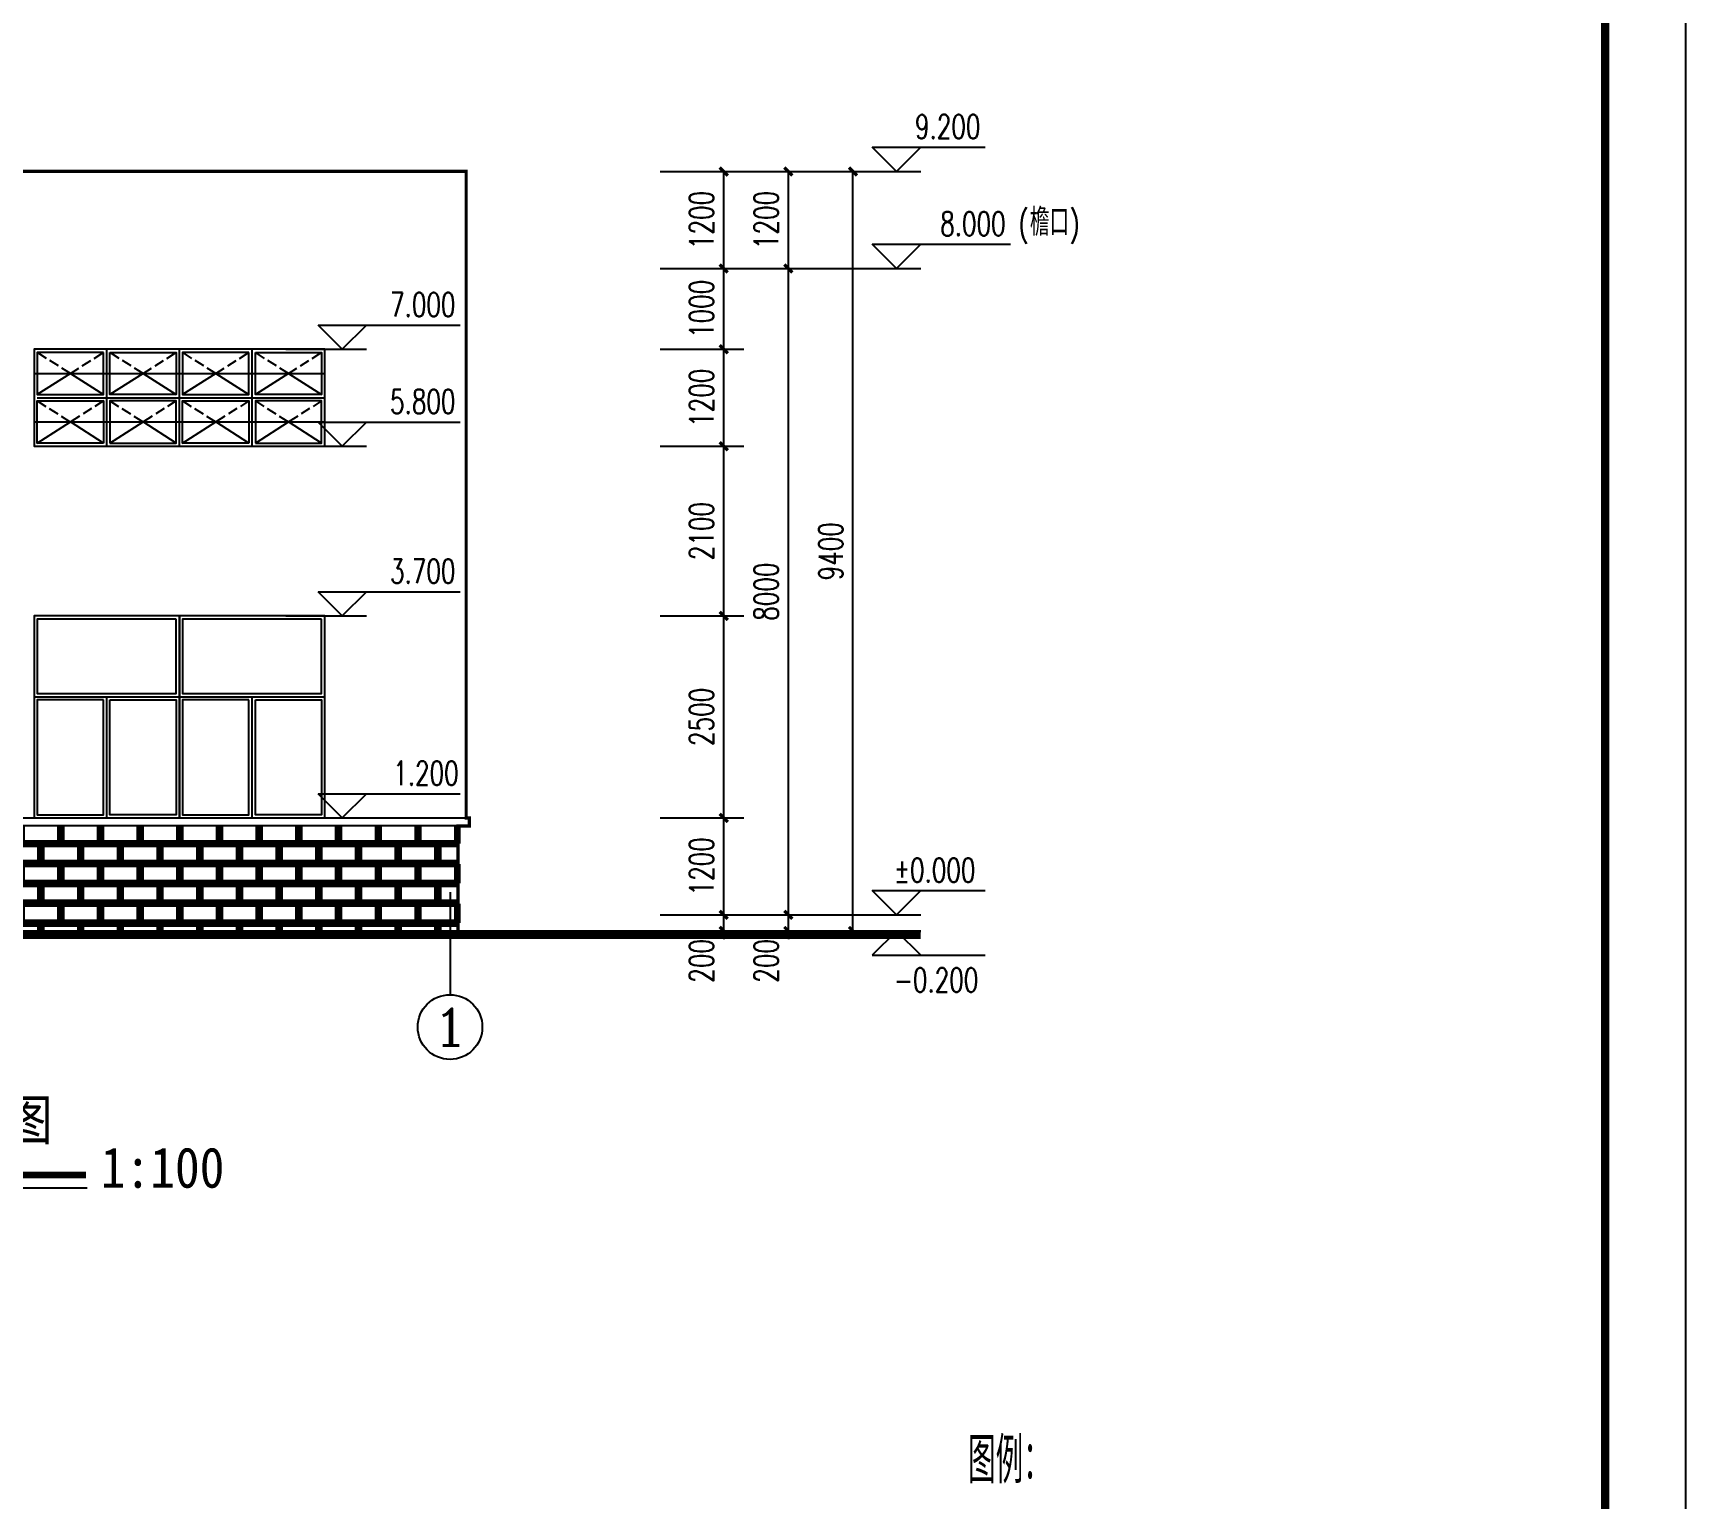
# Model space of a CAD drawing. Extents: x 4554681 to 4680693, y -485691 to -238770.
# Drawn here: x 4651891 to 4672355, y -468271 to -450128 of the extents above; entities that cross this region are included whole.
import ezdxf
from ezdxf.enums import TextEntityAlignment as Align

# ---------------------------------------------------------------- set-up
doc = ezdxf.new("R2010")
doc.units = 0
doc.header["$LTSCALE"] = 1000
doc.header["$MEASUREMENT"] = 0
doc.linetypes.add('DASH', pattern=[0.35, 0.25, -0.1])
doc.layers.get('0').update_dxf_attribs({"linetype": 'CONTINUOUS'})
doc.layers.get('Defpoints').update_dxf_attribs({"linetype": 'CONTINUOUS'})
doc.layers.add('_0', color=7, linetype='CONTINUOUS', lineweight=25)
for name, color, linetype in [('AXIS', 3, 'CONTINUOUS'), ('AXIS_TEXT', 7, 'CONTINUOUS'), ('DIM_ELEV', 3, 'CONTINUOUS'), ('PUB_DIM', 3, 'CONTINUOUS'), ('PUB_HATCH', 8, 'CONTINUOUS'), ('PUB_TEXT', 7, 'CONTINUOUS'), ('PUB_TITLE', 4, 'CONTINUOUS'), ('WINDOW', 4, 'CONTINUOUS'), ('图名', 15, 'CONTINUOUS'), ('填充', 251, 'CONTINUOUS')]:
    doc.layers.add(name, color=color, linetype=linetype)
doc.styles.add('_TCH_AXIS', font='COMPLEX', dxfattribs={"bigfont": 'GBCBIG'})
doc.styles.add('_TCH_DIM', font='SIMPLEX', dxfattribs={"bigfont": 'GBCBIG'})
doc.styles.add('_TCH_DIM_T3', font='SIMPLEX', dxfattribs={"width": 0.705882, "bigfont": 'GBCBIG'})
doc.styles.add('STYLE-黑体', font='simhei.ttf')
doc.styles.add('宋体', font='', dxfattribs={"width": 0.7})
doc.styles.get('宋体').set_extended_font_data('SimSun')
doc.dimstyles.new('_TCH_ARCH&&100', dxfattribs={"dimtxt": 297.5, "dimasz": 100, "dimexe": 250, "dimexo": 300, "dimgap": 126.25, "dimtad": 1, "dimdec": 0, "dimzin": 0, "dimdsep": 46, "dimtxsty": '_TCH_DIM_T3', "dimblk": 'ARCHTICK', "dimcen": 0.09, "dimclrt": 7, "dimazin": 2, "dimtfac": 1, "dimtdec": 0, "dimtix": 1, "dimtmove": 2, "dimatfit": 3, "dimfxl": 0, "dimtolj": 1, "dimtzin": 0, "dimarcsym": 0})

# ---------------------------------------------------------------- blocks, each defined once
blk = doc.blocks.new('_ArchTick')
at = {"color": 0, "linetype": 'ByBlock', "const_width": 0.4}
blk.add_lwpolyline([(-0.5, -0.5), (0.5, 0.5)], dxfattribs=at)
blk = doc.blocks.new('*D157')
at = {"layer": 'Defpoints', "color": 0}
for p in [(4659355, -451842), (4660442, -451842), (4659355, -453042)]:
    blk.add_point(p, dxfattribs=at)
at = {"layer": 'PUB_DIM', "color": 0, "lineweight": -2}
for p, q in [((4659655, -451842), (4660692, -451842)), ((4660442, -453042), (4660442, -451842)), ((4659655, -453042), (4660692, -453042))]:
    blk.add_line(p, q, dxfattribs=at)
at = {"layer": 'PUB_DIM', "color": 0, "lineweight": -2, "xscale": 100, "yscale": 100, "zscale": 100}
for p, rotation in [((4660442, -451842), 90), ((4660442, -453042), 270)]:
    blk.add_blockref('_ArchTick', p, dxfattribs=dict(at, rotation=rotation))
at = {"layer": 'PUB_DIM', "color": 7, "insert": (4660167, -452442), "char_height": 297.5, "attachment_point": 5, "rotation": 90, "style": '_TCH_DIM_T3'}
blk.add_mtext('\\A1;1200', dxfattribs=at)
blk = doc.blocks.new('*D158')
at = {"layer": 'Defpoints', "color": 0}
for p in [(4659355, -453042), (4660442, -453042), (4659355, -454042)]:
    blk.add_point(p, dxfattribs=at)
at = {"layer": 'PUB_DIM', "color": 0, "lineweight": -2}
for p, q in [((4659655, -453042), (4660692, -453042)), ((4660442, -454042), (4660442, -453042)), ((4659655, -454042), (4660692, -454042))]:
    blk.add_line(p, q, dxfattribs=at)
at = {"layer": 'PUB_DIM', "color": 0, "lineweight": -2, "xscale": 100, "yscale": 100, "zscale": 100}
for p, rotation in [((4660442, -453042), 90), ((4660442, -454042), 270)]:
    blk.add_blockref('_ArchTick', p, dxfattribs=dict(at, rotation=rotation))
at = {"layer": 'PUB_DIM', "color": 7, "insert": (4660167, -453542), "char_height": 297.5, "attachment_point": 5, "rotation": 90, "style": '_TCH_DIM_T3'}
blk.add_mtext('\\A1;1000', dxfattribs=at)
blk = doc.blocks.new('*D159')
at = {"layer": 'Defpoints', "color": 0}
for p in [(4659355, -454042), (4660442, -454042), (4659355, -455243)]:
    blk.add_point(p, dxfattribs=at)
at = {"layer": 'PUB_DIM', "color": 0, "lineweight": -2}
for p, q in [((4659655, -454042), (4660692, -454042)), ((4660442, -455243), (4660442, -454042)), ((4659655, -455243), (4660692, -455243))]:
    blk.add_line(p, q, dxfattribs=at)
at = {"layer": 'PUB_DIM', "color": 0, "lineweight": -2, "xscale": 100, "yscale": 100, "zscale": 100}
for p, rotation in [((4660442, -454042), 90), ((4660442, -455243), 270)]:
    blk.add_blockref('_ArchTick', p, dxfattribs=dict(at, rotation=rotation))
at = {"layer": 'PUB_DIM', "color": 7, "insert": (4660167, -454642), "char_height": 297.5, "attachment_point": 5, "rotation": 90, "style": '_TCH_DIM_T3'}
blk.add_mtext('\\A1;1200', dxfattribs=at)
blk = doc.blocks.new('*D160')
at = {"layer": 'Defpoints', "color": 0}
for p in [(4659355, -455243), (4660442, -455243), (4659355, -457343)]:
    blk.add_point(p, dxfattribs=at)
at = {"layer": 'PUB_DIM', "color": 0, "lineweight": -2}
for p, q in [((4659655, -455243), (4660692, -455243)), ((4660442, -457343), (4660442, -455243)), ((4659655, -457343), (4660692, -457343))]:
    blk.add_line(p, q, dxfattribs=at)
at = {"layer": 'PUB_DIM', "color": 0, "lineweight": -2, "xscale": 100, "yscale": 100, "zscale": 100}
for p, rotation in [((4660442, -455243), 90), ((4660442, -457343), 270)]:
    blk.add_blockref('_ArchTick', p, dxfattribs=dict(at, rotation=rotation))
at = {"layer": 'PUB_DIM', "color": 7, "insert": (4660167, -456293), "char_height": 297.5, "attachment_point": 5, "rotation": 90, "style": '_TCH_DIM_T3'}
blk.add_mtext('\\A1;2100', dxfattribs=at)
blk = doc.blocks.new('*D161')
at = {"layer": 'Defpoints', "color": 0}
for p in [(4659355, -457343), (4660442, -457343), (4659355, -459842)]:
    blk.add_point(p, dxfattribs=at)
at = {"layer": 'PUB_DIM', "color": 0, "lineweight": -2}
for p, q in [((4659655, -457343), (4660692, -457343)), ((4660442, -459842), (4660442, -457343)), ((4659655, -459842), (4660692, -459842))]:
    blk.add_line(p, q, dxfattribs=at)
at = {"layer": 'PUB_DIM', "color": 0, "lineweight": -2, "xscale": 100, "yscale": 100, "zscale": 100}
for p, rotation in [((4660442, -457343), 90), ((4660442, -459842), 270)]:
    blk.add_blockref('_ArchTick', p, dxfattribs=dict(at, rotation=rotation))
at = {"layer": 'PUB_DIM', "color": 7, "insert": (4660167, -458592), "char_height": 297.5, "attachment_point": 5, "rotation": 90, "style": '_TCH_DIM_T3'}
blk.add_mtext('\\A1;2500', dxfattribs=at)
blk = doc.blocks.new('*D162')
at = {"layer": 'Defpoints', "color": 0}
for p in [(4659355, -459842), (4660442, -459842), (4659355, -461042)]:
    blk.add_point(p, dxfattribs=at)
at = {"layer": 'PUB_DIM', "color": 0, "lineweight": -2}
for p, q in [((4659655, -459842), (4660692, -459842)), ((4660442, -461042), (4660442, -459842)), ((4659655, -461042), (4660692, -461042))]:
    blk.add_line(p, q, dxfattribs=at)
at = {"layer": 'PUB_DIM', "color": 0, "lineweight": -2, "xscale": 100, "yscale": 100, "zscale": 100}
for p, rotation in [((4660442, -459842), 90), ((4660442, -461042), 270)]:
    blk.add_blockref('_ArchTick', p, dxfattribs=dict(at, rotation=rotation))
at = {"layer": 'PUB_DIM', "color": 7, "insert": (4660167, -460442), "char_height": 297.5, "attachment_point": 5, "rotation": 90, "style": '_TCH_DIM_T3'}
blk.add_mtext('\\A1;1200', dxfattribs=at)
blk = doc.blocks.new('*D163')
at = {"layer": 'Defpoints', "color": 0}
for p in [(4659355, -461042), (4660442, -461042), (4659355, -461242)]:
    blk.add_point(p, dxfattribs=at)
at = {"layer": 'PUB_DIM', "color": 0, "lineweight": -2}
for p, q in [((4659655, -461042), (4660692, -461042)), ((4660442, -461042), (4660442, -460942)), ((4660442, -461242), (4660442, -461042)), ((4659655, -461242), (4660692, -461242)), ((4660442, -461242), (4660442, -461342))]:
    blk.add_line(p, q, dxfattribs=at)
at = {"layer": 'PUB_DIM', "color": 0, "lineweight": -2, "xscale": 100, "yscale": 100, "zscale": 100}
for p, rotation in [((4660442, -461042), 270), ((4660442, -461242), 90)]:
    blk.add_blockref('_ArchTick', p, dxfattribs=dict(at, rotation=rotation))
at = {"layer": 'PUB_DIM', "color": 7, "insert": (4660167, -461612), "char_height": 297.5, "attachment_point": 5, "rotation": 90, "style": '_TCH_DIM_T3'}
blk.add_mtext('\\A1;200', dxfattribs=at)
blk = doc.blocks.new('*D164')
at = {"layer": 'Defpoints', "color": 0}
for p in [(4660455, -451842), (4662042, -451842), (4660455, -461242)]:
    blk.add_point(p, dxfattribs=at)
at = {"layer": 'PUB_DIM', "color": 0, "lineweight": -2}
for p, q in [((4660755, -451842), (4662292, -451842)), ((4662042, -461242), (4662042, -451842)), ((4660755, -461242), (4662292, -461242))]:
    blk.add_line(p, q, dxfattribs=at)
at = {"layer": 'PUB_DIM', "color": 0, "lineweight": -2, "xscale": 100, "yscale": 100, "zscale": 100}
for p, rotation in [((4662042, -451842), 90), ((4662042, -461242), 270)]:
    blk.add_blockref('_ArchTick', p, dxfattribs=dict(at, rotation=rotation))
at = {"layer": 'PUB_DIM', "color": 7, "insert": (4661767, -456542), "char_height": 297.5, "attachment_point": 5, "rotation": 90, "style": '_TCH_DIM_T3'}
blk.add_mtext('\\A1;9400', dxfattribs=at)
blk = doc.blocks.new('*D165')
at = {"layer": 'Defpoints', "color": 0}
for p in [(4660455, -451842), (4661242, -451842), (4660455, -453042)]:
    blk.add_point(p, dxfattribs=at)
at = {"layer": 'PUB_DIM', "color": 0, "lineweight": -2}
for p, q in [((4660755, -451842), (4661492, -451842)), ((4661242, -453042), (4661242, -451842)), ((4660755, -453042), (4661492, -453042))]:
    blk.add_line(p, q, dxfattribs=at)
at = {"layer": 'PUB_DIM', "color": 0, "lineweight": -2, "xscale": 100, "yscale": 100, "zscale": 100}
for p, rotation in [((4661242, -451842), 90), ((4661242, -453042), 270)]:
    blk.add_blockref('_ArchTick', p, dxfattribs=dict(at, rotation=rotation))
at = {"layer": 'PUB_DIM', "color": 7, "insert": (4660967, -452442), "char_height": 297.5, "attachment_point": 5, "rotation": 90, "style": '_TCH_DIM_T3'}
blk.add_mtext('\\A1;1200', dxfattribs=at)
blk = doc.blocks.new('*D166')
at = {"layer": 'Defpoints', "color": 0}
for p in [(4660455, -453042), (4661242, -453042), (4660455, -461042)]:
    blk.add_point(p, dxfattribs=at)
at = {"layer": 'PUB_DIM', "color": 0, "lineweight": -2}
for p, q in [((4660755, -453042), (4661492, -453042)), ((4661242, -461042), (4661242, -453042)), ((4660755, -461042), (4661492, -461042))]:
    blk.add_line(p, q, dxfattribs=at)
at = {"layer": 'PUB_DIM', "color": 0, "lineweight": -2, "xscale": 100, "yscale": 100, "zscale": 100}
for p, rotation in [((4661242, -453042), 90), ((4661242, -461042), 270)]:
    blk.add_blockref('_ArchTick', p, dxfattribs=dict(at, rotation=rotation))
at = {"layer": 'PUB_DIM', "color": 7, "insert": (4660967, -457042), "char_height": 297.5, "attachment_point": 5, "rotation": 90, "style": '_TCH_DIM_T3'}
blk.add_mtext('\\A1;8000', dxfattribs=at)
blk = doc.blocks.new('*D167')
at = {"layer": 'Defpoints', "color": 0}
for p in [(4660455, -461042), (4661242, -461042), (4660455, -461242)]:
    blk.add_point(p, dxfattribs=at)
at = {"layer": 'PUB_DIM', "color": 0, "lineweight": -2}
for p, q in [((4660755, -461042), (4661492, -461042)), ((4661242, -461042), (4661242, -460942)), ((4661242, -461242), (4661242, -461042)), ((4660755, -461242), (4661492, -461242)), ((4661242, -461242), (4661242, -461342))]:
    blk.add_line(p, q, dxfattribs=at)
at = {"layer": 'PUB_DIM', "color": 0, "lineweight": -2, "xscale": 100, "yscale": 100, "zscale": 100}
for p, rotation in [((4661242, -461042), 270), ((4661242, -461242), 90)]:
    blk.add_blockref('_ArchTick', p, dxfattribs=dict(at, rotation=rotation))
at = {"layer": 'PUB_DIM', "color": 7, "insert": (4660967, -461612), "char_height": 297.5, "attachment_point": 5, "rotation": 90, "style": '_TCH_DIM_T3'}
blk.add_mtext('\\A1;200', dxfattribs=at)
blk = doc.blocks.new('C-3015')
at = {"layer": 'PUB_HATCH', "linetype": 'DASH', "ltscale": 0.5}
for p, q in [((733687, 126065), (733277, 126325)), ((733687, 126065), (734097, 126325)), ((734587, 126065), (734177, 126325)), ((734587, 126065), (734997, 126325)), ((735487, 126065), (735077, 126325)), ((735487, 126065), (735897, 126325)), ((736387, 126065), (735977, 126325)), ((736387, 126065), (736797, 126325)), ((733277, 125725), (733687, 125465)), ((734097, 125725), (733687, 125465)), ((734177, 125725), (734587, 125465)), ((734997, 125725), (734587, 125465)), ((735077, 125725), (735487, 125465)), ((735897, 125725), (735487, 125465)), ((735977, 125725), (736387, 125465)), ((736797, 125725), (736387, 125465))]:
    blk.add_line(p, q, dxfattribs=at)
at = {"layer": 'PUB_HATCH'}
for p, q in [((736837, 126065), (733237, 126065)), ((733687, 126065), (733277, 125805)), ((733687, 126065), (734097, 125805)), ((734587, 126065), (734177, 125805)), ((734587, 126065), (734997, 125805)), ((735487, 126065), (735077, 125805)), ((735487, 126065), (735897, 125805)), ((736387, 126065), (735977, 125805)), ((736387, 126065), (736797, 125805)), ((736837, 125465), (733237, 125465)), ((733277, 125205), (733687, 125465)), ((734097, 125205), (733687, 125465)), ((734177, 125205), (734587, 125465)), ((734997, 125205), (734587, 125465)), ((735077, 125205), (735487, 125465)), ((735897, 125205), (735487, 125465)), ((735977, 125205), (736387, 125465)), ((736797, 125205), (736387, 125465))]:
    blk.add_line(p, q, dxfattribs=at)
at = {"layer": 'WINDOW', "color": 160}
for p, q in [((734137, 125165), (734137, 126365)), ((735037, 125165), (735037, 126365)), ((735937, 125165), (735937, 126365)), ((736797, 125765), (733237, 125765))]:
    blk.add_line(p, q, dxfattribs=at)
for points in [[(733237, 126365), (736837, 126365), (736837, 125165), (733237, 125165)], [(734097, 126325), (733277, 126325), (733277, 125805), (734097, 125805)], [(734177, 126325), (734997, 126325), (734997, 125805), (734177, 125805)], [(735897, 126325), (735077, 126325), (735077, 125805), (735897, 125805)], [(735977, 126325), (736797, 126325), (736797, 125805), (735977, 125805)], [(734097, 125205), (733277, 125205), (733277, 125725), (734097, 125725)], [(734177, 125205), (734997, 125205), (734997, 125725), (734177, 125725)], [(735897, 125205), (735077, 125205), (735077, 125725), (735897, 125725)], [(735977, 125205), (736797, 125205), (736797, 125725), (735977, 125725)]]:
    blk.add_lwpolyline(points, close=True, dxfattribs=at)

msp = doc.modelspace()

# ---------------------------------------------------------------- hatches: boundary and pattern name
at = {"layer": '填充', "linetype": 'ByBlock', "lineweight": 100}
h = msp.add_hatch(dxfattribs=at)
h.set_pattern_fill('AR-B816C', color=256, scale=200)
h.set_pattern_definition([(180, (15877915.16, 206393.92), (-245.692378, 245.692378), [479.867928, -11.51682]), (180, (15878160.86, 206405.44), (-245.692378, 245.692378), [479.867928, -11.51682]), (90, (15877915.16, 206393.92), (245.692378, 245.692378), [-257.20918, 234.175548]), (90, (15877926.68, 206393.92), (245.692378, 245.692378), [-257.20918, 234.175548])])
h.paths.add_polyline_path([(4650053.4, -459942.4), (4650053.4, -461042.4), (4650253.4, -461042.4), (4650553.4, -461242.4), (4657153.1, -461242.4), (4657153.1, -459942.4)])
h.paths.add_polyline_path([(4644553.4, -459942.4), (4643953.7, -459942.4), (4643953.7, -461242.4), (4644053.4, -461242.4), (4644353.4, -461042.4), (4644553.4, -461042.4)])

# ---------------------------------------------------------------- linework, layer by layer
at = {"layer": '_0', "color": 0}
for p, q in [((4650053.4, -459842.4), (4657253.1, -459842.4)), ((4657153.1, -459942.4), (4650053.4, -459942.4)), ((4662881.2, -461242.4), (4638225.7, -461242.4))]:
    msp.add_line(p, q, dxfattribs=at)
for points, const_width in [([(4657153.1, -461242.4), (4657153.1, -459942.4), (4657293.1, -459942.4), (4657293.1, -459842.4), (4657253.1, -459842.4), (4657253.1, -451839.9), (4643853.7, -451839.9), (4643853.7, -459842.4), (4643813.7, -459842.4), (4643813.7, -459942.4), (4643953.7, -459942.4), (4643953.7, -461242.4)], 40), ([(4662881.2, -461292.4), (4638225.7, -461292.4)], 100)]:
    msp.add_lwpolyline(points, dxfattribs=dict(at, const_width=const_width))
at = {"layer": 'AXIS', "color": 0}
msp.add_line((4657053.1, -460762.9), (4657053.1, -462031), dxfattribs=at)
msp.add_circle((4657053.1, -462431), 400, dxfattribs=at)
at = {"layer": 'DIM_ELEV'}
for p, q in [((4662581.2, -451839.9), (4662281.2, -451539.9)), ((4662281.2, -451539.9), (4663680.1, -451539.9)), ((4662581.2, -451839.9), (4662881.2, -451539.9)), ((4661881.2, -451839.9), (4662881.2, -451839.9)), ((4662581.2, -453042.4), (4662281.2, -452742.4)), ((4662281.2, -452742.4), (4663992, -452742.4)), ((4662581.2, -453042.4), (4662881.2, -452742.4)), ((4661881.2, -453042.4), (4662881.2, -453042.4)), ((4655718.7, -454042.4), (4655418.7, -453742.4)), ((4655418.7, -453742.4), (4657180.5, -453742.4)), ((4655718.7, -454042.4), (4656018.7, -453742.4)), ((4655018.7, -454042.4), (4656018.7, -454042.4)), ((4655718.7, -455242.4), (4655418.7, -454942.4)), ((4655418.7, -454942.4), (4657180.5, -454942.4)), ((4655718.7, -455242.4), (4656018.7, -454942.4)), ((4655018.7, -455242.4), (4656018.7, -455242.4)), ((4655718.7, -457342.4), (4655418.7, -457042.4)), ((4655418.7, -457042.4), (4657180.5, -457042.4)), ((4655718.7, -457342.4), (4656018.7, -457042.4)), ((4655018.7, -457342.4), (4656018.7, -457342.4)), ((4655718.7, -459842.4), (4655418.7, -459542.4)), ((4655418.7, -459542.4), (4657180.5, -459542.4)), ((4655718.7, -459842.4), (4656018.7, -459542.4)), ((4655018.7, -459842.4), (4656018.7, -459842.4)), ((4662581.2, -461042.4), (4662281.2, -460742.4)), ((4662281.2, -460742.4), (4663680.1, -460742.4)), ((4662581.2, -461042.4), (4662881.2, -460742.4)), ((4661452.5, -461042.4), (4662881.2, -461042.4)), ((4661881.2, -461242.4), (4662881.2, -461242.4)), ((4662581.2, -461242.4), (4662281.2, -461542.4)), ((4662581.2, -461242.4), (4662881.2, -461542.4)), ((4662281.2, -461542.4), (4663680.1, -461542.4))]:
    msp.add_line(p, q, dxfattribs=at)
at = {"layer": 'PUB_DIM'}
for p, q in [((4659954.7, -451841.9), (4662881.2, -451841.9)), ((4659954.7, -453042.4), (4662881.2, -453042.4)), ((4659954.7, -461042.4), (4662881.2, -461042.4))]:
    msp.add_line(p, q, dxfattribs=at)
at = {"layer": 'PUB_TITLE', "color": 4}
msp.add_lwpolyline([(4588254.8, -485690.7), (4672354.8, -485690.7), (4672354.8, -426290.7), (4588254.8, -426290.7)], close=True, dxfattribs=at)
at = {"layer": 'PUB_TITLE', "color": 4, "const_width": 100}
msp.add_lwpolyline([(4590754.8, -484690.7), (4671354.8, -484690.7), (4671354.8, -427290.7), (4590754.8, -427290.7)], close=True, dxfattribs=at)
at = {"layer": 'WINDOW', "color": 160}
for p, q in [((4651903.1, -458342.4), (4653703.1, -458342.4)), ((4652803.1, -459842.4), (4652803.1, -458342.4)), ((4653703.1, -458342.4), (4655503.1, -458342.4)), ((4654603.1, -459842.4), (4654603.1, -458342.4))]:
    msp.add_line(p, q, dxfattribs=at)
for points in [[(4653703.1, -457342.4), (4651903.1, -457342.4), (4651903.1, -459842.4), (4653703.1, -459842.4)], [(4655503.1, -457342.4), (4653703.1, -457342.4), (4653703.1, -459842.4), (4655503.1, -459842.4)], [(4653663.1, -457382.4), (4651943.1, -457382.4), (4651943.1, -458302.4), (4653663.1, -458302.4)], [(4655463.1, -457382.4), (4653743.1, -457382.4), (4653743.1, -458302.4), (4655463.1, -458302.4)], [(4652763.1, -458382.4), (4651943.1, -458382.4), (4651943.1, -459802.4), (4652763.1, -459802.4)], [(4652843.1, -458382.4), (4653663.1, -458382.4), (4653663.1, -459802.4), (4652843.1, -459802.4)], [(4654563.1, -458382.4), (4653743.1, -458382.4), (4653743.1, -459802.4), (4654563.1, -459802.4)], [(4654643.1, -458382.4), (4655463.1, -458382.4), (4655463.1, -459802.4), (4654643.1, -459802.4)]]:
    msp.add_lwpolyline(points, close=True, dxfattribs=at)
at = {"layer": '图名'}
msp.add_line((4647902.5, -464422.5), (4652559.2, -464422.5), dxfattribs=at)
at = {"layer": '图名', "const_width": 84}
msp.add_lwpolyline([(4647914.3, -464262.7), (4652547.4, -464262.7)], dxfattribs=at)

# ---------------------------------------------------------------- block references
at = {"xscale": -1}
msp.add_blockref('C-3015', (5388739.8, -580407), dxfattribs=at)

# ---------------------------------------------------------------- texts
at = {"layer": 'AXIS_TEXT', "color": 0, "style": '_TCH_AXIS', "width": 2.333333}
msp.add_text('1', height=452.5, dxfattribs=at).set_placement((4656826.9, -462657.3), (4657279.4, -462657.3), align=Align.FIT)
at = {"layer": 'PUB_TEXT', "style": '_TCH_DIM', "width": 0.705882}
for s, p in [('9.200', (4662810.1, -451434.9)), ('8.000', (4663122, -452637.4)), ('(', (4664092, -452637.4)), (')', (4664723.5, -452637.4)), ('7.000', (4656310.5, -453637.4)), ('5.800', (4656310.5, -454837.4)), ('3.700', (4656310.5, -456937.4)), ('1.200', (4656350.5, -459437.4)), ('%%P0.000', (4662550.1, -460637.4)), ('-0.200', (4662550.1, -461997.4))]:
    msp.add_text(s, height=297.5, dxfattribs=at).set_placement(p)
at = {"layer": 'PUB_TEXT', "style": '_TCH_DIM'}
msp.add_text('檐口', height=337.59, dxfattribs=at).set_placement((4664232, -452637.4))
at = {"layer": 'PUB_TEXT', "color": 7, "linetype": 'Continuous', "style": 'STYLE-黑体', "width": 0.5}
msp.add_text('图例：', height=499.79, dxfattribs=at).set_placement((4663468.2, -468024.3))
at = {"layer": '图名', "style": '宋体'}
for s, width, p in [('立面图', 0.8, (4650492, -463829.8)), ('1:100', 0.9, (4652729.3, -464419.5))]:
    msp.add_text(s, height=500, dxfattribs=dict(at, width=width)).set_placement(p)

# ---------------------------------------------------------------- dimensions: what is measured, and where the dimension line sits
at = {"layer": 'PUB_DIM'}
for p1, p2, distance, picture, middle in [((4659354.6505, -453042.4123), (4659354.6505, -451841.9185), -1087.7287, '*D157', (4660167.3792, -452442.1654)), ((4660454.6505, -461242.4123), (4660454.6505, -451841.9185), -1587.7287, '*D164', (4661767.3792, -456542.1654)), ((4660454.6505, -453042.4123), (4660454.6505, -451841.9185), -787.7287, '*D165', (4660967.3792, -452442.1654)), ((4659354.7, -454042.4), (4659354.7, -453042.4), -1087.7, '*D158', (4660167.4, -453542.4)), ((4660454.7, -461042.4), (4660454.7, -453042.4), -787.7, '*D166', (4660967.4, -457042.4)), ((4659354.7, -455242.5), (4659354.7, -454042.4), -1087.7, '*D159', (4660167.4, -454642.5)), ((4659354.7, -457342.5), (4659354.7, -455242.5), -1087.7, '*D160', (4660167.4, -456292.5)), ((4659354.7, -459842.4), (4659354.7, -457342.5), -1087.7, '*D161', (4660167.4, -458592.5)), ((4659354.7, -461042.4), (4659354.7, -459842.4), -1087.7, '*D162', (4660167.4, -460442.4))]:
    dim = msp.add_aligned_dim(p1=p1, p2=p2, distance=distance, dimstyle='_TCH_ARCH&&100', dxfattribs=at)
    dim.commit()
    dim.dimension.update_dxf_attribs({"geometry": picture, "text_midpoint": middle})
for base, p1, p2, picture, middle in [((4660442.4, -461042.4), (4659354.7, -461242.4), (4659354.7, -461042.4), '*D163', (4660167.4, -461612.4)), ((4661242.4, -461042.4), (4660454.7, -461242.4), (4660454.7, -461042.4), '*D167', (4660967.4, -461612.4))]:
    dim = msp.add_linear_dim(base=base, p1=p1, p2=p2, angle=90, dimstyle='_TCH_ARCH&&100', dxfattribs=at)
    dim.commit()
    dim.dimension.update_dxf_attribs({"geometry": picture, "text_midpoint": middle, "dimtype": 129})

doc.saveas('drawing.dxf')
